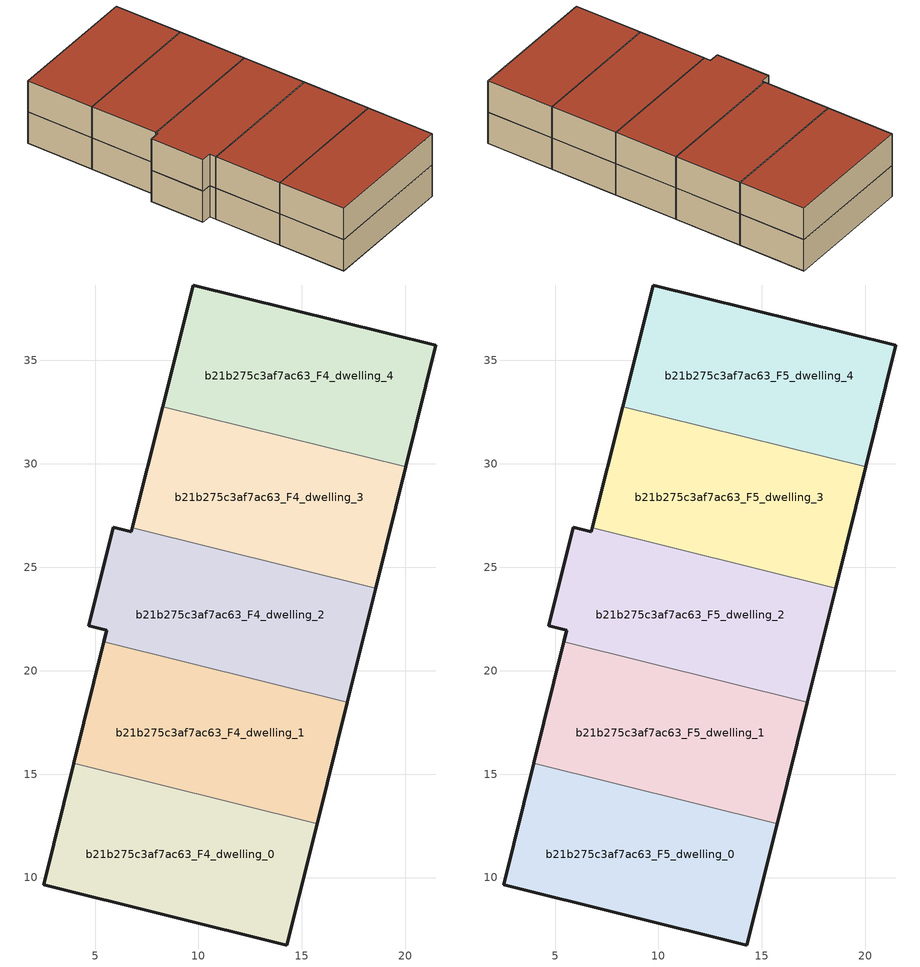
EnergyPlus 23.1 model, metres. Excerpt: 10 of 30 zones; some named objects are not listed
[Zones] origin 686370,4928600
b21b275c3af7ac63_F4_dwelling_0
 floor to b21b275c3af7ac63_F3_dwelling_0 (EU_floor_Construction): 14.27,6.74 15.73,12.6 3.97,15.53 2.51,9.66 z12
 wall outside (EU_wall_Construction): 15.73,12.6 14.28,6.74 2.52,9.66 3.97,15.53 z12:15
 wall to b21b275c3af7ac63_F4_dwelling_1 (EU_wall_Construction): 3.97,15.53 15.73,12.6 z12:15
b21b275c3af7ac63_F4_dwelling_1
 floor to b21b275c3af7ac63_F3_dwelling_1 (EU_floor_Construction): 15.73,12.6 17.19,18.47 5.42,21.39 3.97,15.53 z12
 wall outside (EU_wall_Construction): 17.19,18.47 15.73,12.6 / 3.97,15.53 5.43,21.39 z12:15
 wall to b21b275c3af7ac63_F4_dwelling_2 (EU_wall_Construction): 5.42,21.39 17.19,18.47 z12:15
b21b275c3af7ac63_F4_dwelling_2
 floor to b21b275c3af7ac63_F3_dwelling_2 (EU_floor_Construction): 17.19,18.47 18.56,23.98 6.8,26.9 6.75,26.71 5.88,26.92 4.7,22.17 5.56,21.95 5.42,21.39 z12
 wall outside (EU_wall_Construction): 18.56,23.98 17.19,18.47 / 5.43,21.39 5.56,21.95 4.7,22.17 5.89,26.92 6.76,26.71 6.8,26.9 z12:15
 wall to b21b275c3af7ac63_F4_dwelling_3 (EU_wall_Construction): 6.8,26.9 18.56,23.98 z12:15
b21b275c3af7ac63_F4_dwelling_3
 floor to b21b275c3af7ac63_F3_dwelling_3 (EU_floor_Construction): 18.56,23.98 20.01,29.85 8.28,32.77 6.8,26.9 z12
 wall outside (EU_wall_Construction): 20.02,29.85 18.56,23.98 / 6.8,26.9 8.28,32.77 z12:15
 wall to b21b275c3af7ac63_F4_dwelling_4 (EU_wall_Construction): 8.28,32.77 20.01,29.85 z12:15
b21b275c3af7ac63_F4_dwelling_4
 floor to b21b275c3af7ac63_F3_dwelling_4 (EU_floor_Construction): 20.01,29.85 21.47,35.73 9.75,38.64 8.28,32.77 z12
 wall outside (EU_wall_Construction): 8.28,32.77 9.76,38.64 21.47,35.73 20.02,29.85 z12:15
b21b275c3af7ac63_F5_dwelling_0
 floor to b21b275c3af7ac63_F4_dwelling_0 (EU_floor_Construction): 14.27,6.74 15.73,12.6 3.97,15.53 2.51,9.66 z15
 wall outside (EU_wall_Construction): 15.73,12.6 14.28,6.74 2.52,9.66 3.97,15.53 z15:18
 wall to b21b275c3af7ac63_F5_dwelling_1 (EU_wall_Construction): 3.97,15.53 15.73,12.6 z15:18
 roof outside (EU_roof_Construction): 15.73,12.6 14.28,6.74 2.52,9.66 3.97,15.53 z18
b21b275c3af7ac63_F5_dwelling_1
 floor to b21b275c3af7ac63_F4_dwelling_1 (EU_floor_Construction): 15.73,12.6 17.19,18.47 5.42,21.39 3.97,15.53 z15
 wall outside (EU_wall_Construction): 17.19,18.47 15.73,12.6 / 3.97,15.53 5.43,21.39 z15:18
 wall to b21b275c3af7ac63_F5_dwelling_2 (EU_wall_Construction): 5.42,21.39 17.19,18.47 z15:18
 roof outside (EU_roof_Construction): 17.19,18.47 15.73,12.6 3.97,15.53 5.43,21.39 z18
b21b275c3af7ac63_F5_dwelling_2
 floor to b21b275c3af7ac63_F4_dwelling_2 (EU_floor_Construction): 17.19,18.47 18.56,23.98 6.8,26.9 6.75,26.71 5.88,26.92 4.7,22.17 5.56,21.95 5.42,21.39 z15
 wall outside (EU_wall_Construction): 18.56,23.98 17.19,18.47 / 5.43,21.39 5.56,21.95 4.7,22.17 5.89,26.92 6.76,26.71 6.8,26.9 z15:18
 wall to b21b275c3af7ac63_F5_dwelling_3 (EU_wall_Construction): 6.8,26.9 18.56,23.98 z15:18
 roof outside (EU_roof_Construction): 18.56,23.98 17.19,18.47 5.43,21.39 5.56,21.95 4.7,22.17 5.89,26.92 6.76,26.71 6.8,26.9 z18
b21b275c3af7ac63_F5_dwelling_3
 floor to b21b275c3af7ac63_F4_dwelling_3 (EU_floor_Construction): 18.56,23.98 20.01,29.85 8.28,32.77 6.8,26.9 z15
 wall outside (EU_wall_Construction): 20.02,29.85 18.56,23.98 / 6.8,26.9 8.28,32.77 z15:18
 wall to b21b275c3af7ac63_F5_dwelling_4 (EU_wall_Construction): 8.28,32.77 20.01,29.85 z15:18
 roof outside (EU_roof_Construction): 20.02,29.85 18.56,23.98 6.8,26.9 8.28,32.77 z18
b21b275c3af7ac63_F5_dwelling_4
 floor to b21b275c3af7ac63_F4_dwelling_4 (EU_floor_Construction): 20.01,29.85 21.47,35.73 9.75,38.64 8.28,32.77 z15
 wall outside (EU_wall_Construction): 8.28,32.77 9.76,38.64 21.47,35.73 20.02,29.85 z15:18
 roof outside (EU_roof_Construction): 21.47,35.73 20.02,29.85 8.28,32.77 9.76,38.64 z18
[Building]
EU S2 Campaign: North Axis=0; Terrain=City; Solar Distribution=FullExterior
[Site:Location]
Bologna: Latitude=44.5; Longitude=11.25; Time Zone=1; Elevation=37
[SizingPeriod:WeatherFileDays]
AnnualSizingPeriod: Begin Month=1; Begin Day of Month=1; End Month=12; End Day of Month=31; Day of Week for Start Day=Monday; Use Weather File Daylight Saving Period=No; Use Weather File Rain and Snow Indicators=No
[MATERIAL]
EU_InternalMass_Material: Roughness=MediumRough; Thickness=0.1; Conductivity=1; Density=1800; Specific Heat=900; Thermal Absorptance=0.9; Solar Absorptance=0.7; Visible Absorptance=0.7
[MATERIAL:NOMASS] Roughness=MediumRough; Thermal Absorptance=0.9; Solar Absorptance=0.7; Visible Absorptance=0.7
Name | Thermal Resistance
EU_wall_NoMass | 0.779417
EU_roof_NoMass | 0.435466
EU_floor_NoMass | 0.588222
[CONSTRUCTION]
EU_wall_Construction: EU_wall_NoMass
EU_roof_Construction: EU_roof_NoMass
EU_floor_Construction: EU_floor_NoMass
EU_InternalMass_Construction: EU_InternalMass_Material
[ZONE] Type=1; Multiplier=1; Ceiling Height=autocalculate; Floor Area=autocalculate; Part of Total Floor Area=Yes
Name | Volume
b21b275c3af7ac63_F4_dwelling_0; b21b275c3af7ac63_F5_dwelling_0 | 219.625
b21b275c3af7ac63_F4_dwelling_1; b21b275c3af7ac63_F5_dwelling_1 | 219.612
b21b275c3af7ac63_F4_dwelling_2; b21b275c3af7ac63_F5_dwelling_2; b21b275c3af7ac63_F4_dwelling_4; b21b275c3af7ac63_F5_dwelling_4 | 219.598
b21b275c3af7ac63_F4_dwelling_3; b21b275c3af7ac63_F5_dwelling_3 | 219.649
[INTERNALMASS] Construction=EU_InternalMass_Construction
Name | Zone or ZoneList | Surface Area
b21b275c3af7ac63_F4_dwelling_0_EU_InternalMass | b21b275c3af7ac63_F4_dwelling_0 | 73.2085
b21b275c3af7ac63_F4_dwelling_1_EU_InternalMass | b21b275c3af7ac63_F4_dwelling_1 | 73.204
b21b275c3af7ac63_F4_dwelling_2_EU_InternalMass | b21b275c3af7ac63_F4_dwelling_2 | 73.1997
b21b275c3af7ac63_F4_dwelling_3_EU_InternalMass | b21b275c3af7ac63_F4_dwelling_3 | 73.2165
b21b275c3af7ac63_F4_dwelling_4_EU_InternalMass | b21b275c3af7ac63_F4_dwelling_4 | 73.1995
b21b275c3af7ac63_F5_dwelling_0_EU_InternalMass | b21b275c3af7ac63_F5_dwelling_0 | 73.2085
b21b275c3af7ac63_F5_dwelling_1_EU_InternalMass | b21b275c3af7ac63_F5_dwelling_1 | 73.204
b21b275c3af7ac63_F5_dwelling_2_EU_InternalMass | b21b275c3af7ac63_F5_dwelling_2 | 73.1997
b21b275c3af7ac63_F5_dwelling_3_EU_InternalMass | b21b275c3af7ac63_F5_dwelling_3 | 73.2165
b21b275c3af7ac63_F5_dwelling_4_EU_InternalMass | b21b275c3af7ac63_F5_dwelling_4 | 73.1995
[OTHEREQUIPMENT] Fuel Type=Electricity; Design Level Calculation Method=Watts/Area; Power per Zone Floor Area=1; Fraction Latent=0; Fraction Radiant=0; Fraction Lost=0; Carbon Dioxide Generation Rate=0; EndUse Subcategory=EU_Step8_InternalGains
Name | Zone or ZoneList or Space or SpaceList | Schedule
EU_Step8_InternalGain_b21b275c3af7ac63_F4_dwelling_0_f000 | b21b275c3af7ac63_F4_dwelling_0 | EU_Step8_GainSchedule_b21b275c3af7ac63_F4_dwelling_0_f000
EU_Step8_InternalGain_b21b275c3af7ac63_F4_dwelling_1_f000 | b21b275c3af7ac63_F4_dwelling_1 | EU_Step8_GainSchedule_b21b275c3af7ac63_F4_dwelling_1_f000
EU_Step8_InternalGain_b21b275c3af7ac63_F4_dwelling_2_f000 | b21b275c3af7ac63_F4_dwelling_2 | EU_Step8_GainSchedule_b21b275c3af7ac63_F4_dwelling_2_f000
EU_Step8_InternalGain_b21b275c3af7ac63_F4_dwelling_3_f000 | b21b275c3af7ac63_F4_dwelling_3 | EU_Step8_GainSchedule_b21b275c3af7ac63_F4_dwelling_3_f000
EU_Step8_InternalGain_b21b275c3af7ac63_F4_dwelling_4_f000 | b21b275c3af7ac63_F4_dwelling_4 | EU_Step8_GainSchedule_b21b275c3af7ac63_F4_dwelling_4_f000
EU_Step8_InternalGain_b21b275c3af7ac63_F5_dwelling_0_f000 | b21b275c3af7ac63_F5_dwelling_0 | EU_Step8_GainSchedule_b21b275c3af7ac63_F5_dwelling_0_f000
EU_Step8_InternalGain_b21b275c3af7ac63_F5_dwelling_1_f000 | b21b275c3af7ac63_F5_dwelling_1 | EU_Step8_GainSchedule_b21b275c3af7ac63_F5_dwelling_1_f000
EU_Step8_InternalGain_b21b275c3af7ac63_F5_dwelling_2_f000 | b21b275c3af7ac63_F5_dwelling_2 | EU_Step8_GainSchedule_b21b275c3af7ac63_F5_dwelling_2_f000
EU_Step8_InternalGain_b21b275c3af7ac63_F5_dwelling_3_f000 | b21b275c3af7ac63_F5_dwelling_3 | EU_Step8_GainSchedule_b21b275c3af7ac63_F5_dwelling_3_f000
EU_Step8_InternalGain_b21b275c3af7ac63_F5_dwelling_4_f000 | b21b275c3af7ac63_F5_dwelling_4 | EU_Step8_GainSchedule_b21b275c3af7ac63_F5_dwelling_4_f000
[ZONEVENTILATION:DESIGNFLOWRATE] Schedule=EU_AlwaysOn; Design Flow Rate Calculation Method=AirChanges/Hour; Air Changes per Hour=0.712058; Ventilation Type=Natural; Fan Pressure Rise=0; Fan Total Efficiency=1; Constant Term Coefficient=1; Temperature Term Coefficient=0; Velocity Term Coefficient=0; Velocity Squared Term Coefficient=0; Minimum Indoor Temperature=-100; Maximum Indoor Temperature=100; Delta Temperature=-100; Minimum Outdoor Temperature=-100; Maximum Outdoor Temperature=100; Maximum Wind Speed=40
Name | Zone or ZoneList or Space or SpaceList
EU_ConstantAir_b21b275c3af7ac63_F4_dwelling_0 | b21b275c3af7ac63_F4_dwelling_0
EU_ConstantAir_b21b275c3af7ac63_F4_dwelling_1 | b21b275c3af7ac63_F4_dwelling_1
EU_ConstantAir_b21b275c3af7ac63_F4_dwelling_2 | b21b275c3af7ac63_F4_dwelling_2
EU_ConstantAir_b21b275c3af7ac63_F4_dwelling_3 | b21b275c3af7ac63_F4_dwelling_3
EU_ConstantAir_b21b275c3af7ac63_F4_dwelling_4 | b21b275c3af7ac63_F4_dwelling_4
EU_ConstantAir_b21b275c3af7ac63_F5_dwelling_0 | b21b275c3af7ac63_F5_dwelling_0
EU_ConstantAir_b21b275c3af7ac63_F5_dwelling_1 | b21b275c3af7ac63_F5_dwelling_1
EU_ConstantAir_b21b275c3af7ac63_F5_dwelling_2 | b21b275c3af7ac63_F5_dwelling_2
EU_ConstantAir_b21b275c3af7ac63_F5_dwelling_3 | b21b275c3af7ac63_F5_dwelling_3
EU_ConstantAir_b21b275c3af7ac63_F5_dwelling_4 | b21b275c3af7ac63_F5_dwelling_4
[HVACTEMPLATE:THERMOSTAT] Constant Heating Setpoint=20; Constant Cooling Setpoint=50
EU_HeatOnly_b21b275c3af7ac63_F5_dwelling_0; EU_HeatOnly_b21b275c3af7ac63_F5_dwelling_1; EU_HeatOnly_b21b275c3af7ac63_F5_dwelling_2; EU_HeatOnly_b21b275c3af7ac63_F5_dwelling_3; EU_HeatOnly_b21b275c3af7ac63_F5_dwelling_4
[HVACTEMPLATE:ZONE:IDEALLOADSAIRSYSTEM] System Availability Schedule=EU_AlwaysOn; Maximum Heating Supply Air Temperature=50; Minimum Cooling Supply Air Temperature=13; Maximum Heating Supply Air Humidity Ratio=0.0156; Minimum Cooling Supply Air Humidity Ratio=0.0077; Heating Limit=NoLimit; Cooling Limit=NoLimit; Heating Availability Schedule=EU_AlwaysOn; Cooling Availability Schedule=EU_CoolingOff; Dehumidification Control Type=ConstantSensibleHeatRatio; Cooling Sensible Heat Ratio=0.7; Dehumidification Setpoint=60; Humidification Control Type=None; Humidification Setpoint=30; Outdoor Air Method=None; Outdoor Air Flow Rate per Person=0.00944; Outdoor Air Flow Rate per Zone Floor Area=0; Outdoor Air Flow Rate per Zone=0; Demand Controlled Ventilation Type=None; Outdoor Air Economizer Type=NoEconomizer; Heat Recovery Type=None; Sensible Heat Recovery Effectiveness=0.7; Latent Heat Recovery Effectiveness=0.65
Name | Template Thermostat
b21b275c3af7ac63_F4_dwelling_0 | EU_HeatOnly_b21b275c3af7ac63_F4_dwelling_0
b21b275c3af7ac63_F4_dwelling_1 | EU_HeatOnly_b21b275c3af7ac63_F4_dwelling_1
b21b275c3af7ac63_F4_dwelling_2 | EU_HeatOnly_b21b275c3af7ac63_F4_dwelling_2
b21b275c3af7ac63_F4_dwelling_3 | EU_HeatOnly_b21b275c3af7ac63_F4_dwelling_3
b21b275c3af7ac63_F4_dwelling_4 | EU_HeatOnly_b21b275c3af7ac63_F4_dwelling_4
b21b275c3af7ac63_F5_dwelling_0 | EU_HeatOnly_b21b275c3af7ac63_F5_dwelling_0
b21b275c3af7ac63_F5_dwelling_1 | EU_HeatOnly_b21b275c3af7ac63_F5_dwelling_1
b21b275c3af7ac63_F5_dwelling_2 | EU_HeatOnly_b21b275c3af7ac63_F5_dwelling_2
b21b275c3af7ac63_F5_dwelling_3 | EU_HeatOnly_b21b275c3af7ac63_F5_dwelling_3
b21b275c3af7ac63_F5_dwelling_4 | EU_HeatOnly_b21b275c3af7ac63_F5_dwelling_4
[SIZING:ZONE] Zone Cooling Design Supply Air Temperature Input Method=SupplyAirTemperature; Zone Cooling Design Supply Air Temperature=13; Zone Heating Design Supply Air Temperature Input Method=SupplyAirTemperature; Zone Heating Design Supply Air Temperature=50; Zone Cooling Design Supply Air Humidity Ratio=0.008; Zone Heating Design Supply Air Humidity Ratio=0.008; Cooling Design Air Flow Method=DesignDay; Cooling Design Air Flow Rate=0; Cooling Minimum Air Flow per Zone Floor Area=0.000762; Cooling Minimum Air Flow=0; Cooling Minimum Air Flow Fraction=0.2; Heating Design Air Flow Method=DesignDay; Heating Design Air Flow Rate=0; Heating Maximum Air Flow per Zone Floor Area=0.002032; Heating Maximum Air Flow=0.141576; Heating Maximum Air Flow Fraction=0.3; Account for Dedicated Outdoor Air System=No; Dedicated Outdoor Air System Control Strategy=NeutralSupplyAir; Dedicated Outdoor Air Low Setpoint Temperature for Design=autosize; Dedicated Outdoor Air High Setpoint Temperature for Design=autosize; Zone Load Sizing Method=Sensible Load Only No Latent Load; Zone Latent Cooling Design Supply Air Humidity Ratio Input Method=HumidityRatioDifference; Zone Cooling Design Supply Air Humidity Ratio Difference=0.005; Zone Latent Heating Design Supply Air Humidity Ratio Input Method=HumidityRatioDifference; Zone Humidification Design Supply Air Humidity Ratio Difference=0.005
b21b275c3af7ac63_F4_dwelling_0; b21b275c3af7ac63_F4_dwelling_1; b21b275c3af7ac63_F4_dwelling_2; b21b275c3af7ac63_F4_dwelling_3; b21b275c3af7ac63_F4_dwelling_4; b21b275c3af7ac63_F5_dwelling_0; b21b275c3af7ac63_F5_dwelling_1; b21b275c3af7ac63_F5_dwelling_2; b21b275c3af7ac63_F5_dwelling_3; b21b275c3af7ac63_F5_dwelling_4
[SCHEDULE:CONSTANT]
Name | Hourly Value
EU_AlwaysOn | 1
EU_CoolingOff | 0
[SCHEDULE:FILE] Column Number=1; Rows to Skip at Top=0; Number of Hours of Data=8760; Column Separator=Comma; Interpolate to Timestep=No; Minutes per Item=60; Adjust Schedule for Daylight Savings=Yes
Name | File
EU_Step8_GainSchedule_b21b275c3af7ac63_F4_dwelling_0_f000 | ../../schedules/b21b275c3af7ac63/b21b275c3af7ac63_F4_dwelling_0_f000_gain.csv
EU_Step8_GainSchedule_b21b275c3af7ac63_F4_dwelling_1_f000 | ../../schedules/b21b275c3af7ac63/b21b275c3af7ac63_F4_dwelling_1_f000_gain.csv
EU_Step8_GainSchedule_b21b275c3af7ac63_F4_dwelling_2_f000 | ../../schedules/b21b275c3af7ac63/b21b275c3af7ac63_F4_dwelling_2_f000_gain.csv
EU_Step8_GainSchedule_b21b275c3af7ac63_F4_dwelling_3_f000 | ../../schedules/b21b275c3af7ac63/b21b275c3af7ac63_F4_dwelling_3_f000_gain.csv
EU_Step8_GainSchedule_b21b275c3af7ac63_F4_dwelling_4_f000 | ../../schedules/b21b275c3af7ac63/b21b275c3af7ac63_F4_dwelling_4_f000_gain.csv
EU_Step8_GainSchedule_b21b275c3af7ac63_F5_dwelling_0_f000 | ../../schedules/b21b275c3af7ac63/b21b275c3af7ac63_F5_dwelling_0_f000_gain.csv
EU_Step8_GainSchedule_b21b275c3af7ac63_F5_dwelling_1_f000 | ../../schedules/b21b275c3af7ac63/b21b275c3af7ac63_F5_dwelling_1_f000_gain.csv
EU_Step8_GainSchedule_b21b275c3af7ac63_F5_dwelling_2_f000 | ../../schedules/b21b275c3af7ac63/b21b275c3af7ac63_F5_dwelling_2_f000_gain.csv
EU_Step8_GainSchedule_b21b275c3af7ac63_F5_dwelling_3_f000 | ../../schedules/b21b275c3af7ac63/b21b275c3af7ac63_F5_dwelling_3_f000_gain.csv
EU_Step8_GainSchedule_b21b275c3af7ac63_F5_dwelling_4_f000 | ../../schedules/b21b275c3af7ac63/b21b275c3af7ac63_F5_dwelling_4_f000_gain.csv
